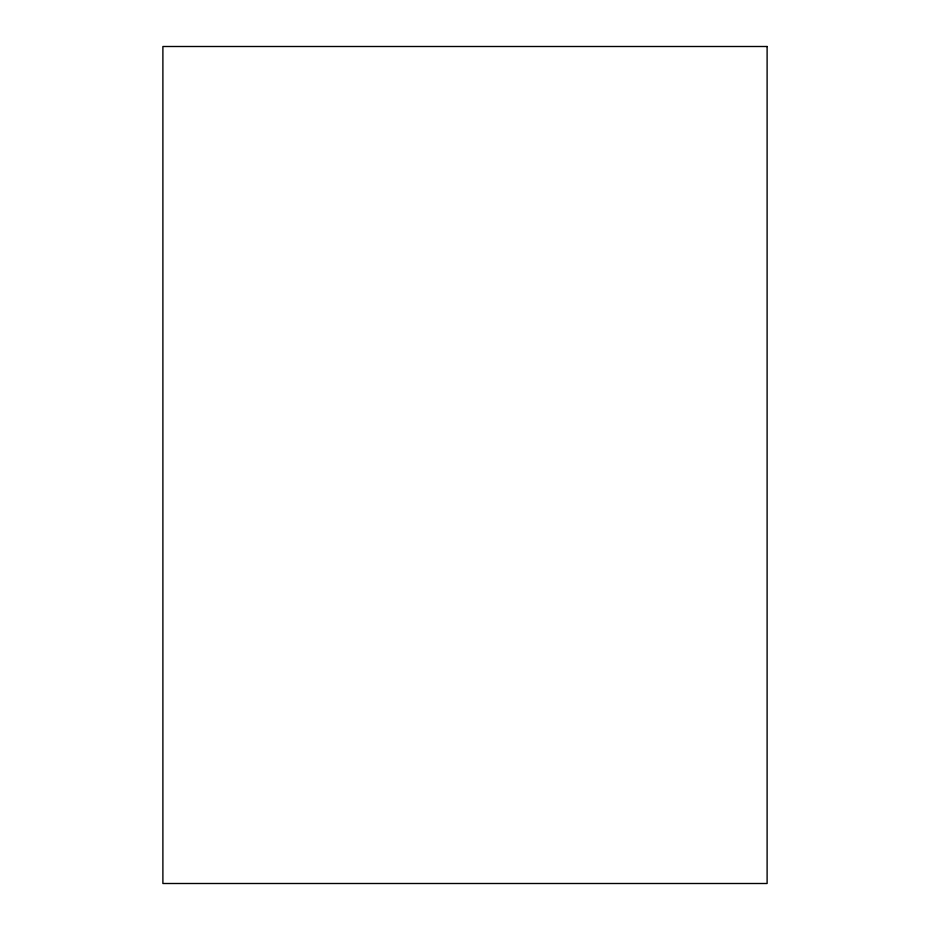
<?xml version="1.0" encoding="UTF-8"?>
<svg xmlns="http://www.w3.org/2000/svg" width="930" height="930" viewBox="0 0 930 930"><rect width="100%" height="100%" fill="white"/><g stroke="black" fill="none" stroke-linecap="round" stroke-linejoin="round"><path stroke-width="1.4" d="M767.111 46.5L162.89 46.5L162.89 883.5L767.111 883.5L767.111 46.5"/></g></svg>
